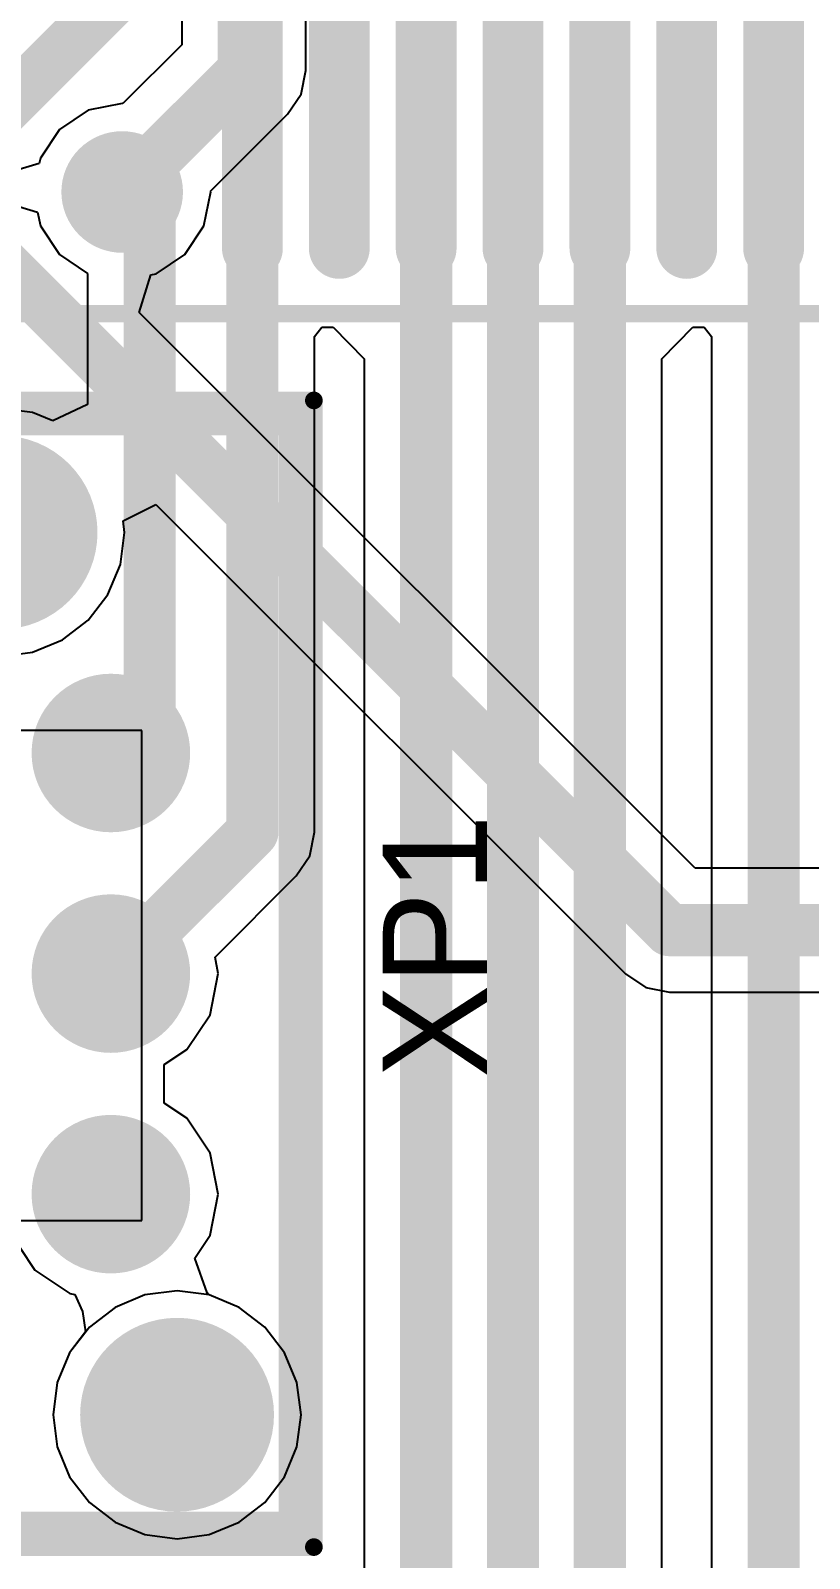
# Model space of a CAD drawing. Header units: millimetres. Extents: x 59 to 152, y 30 to 146.
# Drawn here: x 71.47 to 75.96, y 109.93 to 118.73 of the extents above; entities that cross this region are included whole.
import ezdxf

# ---------------------------------------------------------------- set-up
doc = ezdxf.new("R2010")
doc.units = ezdxf.units.MM
for name, color, linetype in [('BottomLayer', 5, 'Continuous'), ('BottomSolder', 6, 'Continuous'), ('Mechanical15', 56, 'Continuous'), ('Mechanical16', 56, 'Continuous'), ('Mechanical8', 56, 'Continuous'), ('MultiLayer', 9, 'Continuous'), ('PadHoleLayer', 156, 'Continuous'), ('TopLayer', 1, 'Continuous'), ('TopOverlay', 2, 'Continuous'), ('TopPaste', 8, 'Continuous'), ('TopSolder', 216, 'Continuous'), ('ViaHoleLayer', 16, 'Continuous')]:
    doc.layers.add(name, color=color, linetype=linetype)

# ---------------------------------------------------------------- blocks, each defined once
blk = doc.blocks.new('LQFP64_N_306')
at = {"layer": 'Mechanical15', "const_width": 0.0999998}
blk.add_lwpolyline([(6.70000184, 6.70000184), (-6.6999993, 6.70000184)], dxfattribs=at)
at = {"layer": 'TopLayer', "const_width": 0.2499995}
for points in [[(0.75000104, 6.325001319999999), (0.75000104, 4.77500188)], [(1.25000004, 6.325001319999999), (1.25000004, 4.77500188)], [(1.75000158, 6.325001319999999), (1.75000158, 4.77500188)], [(2.25000058, 6.325001319999999), (2.25000058, 4.77500188)], [(2.75000212, 6.325001319999999), (2.75000212, 4.77500188)], [(3.25000112, 6.325001319999999), (3.25000112, 4.77500188)], [(3.75000012, 6.325001319999999), (3.75000012, 4.77500188)]]:
    blk.add_lwpolyline(points, dxfattribs=at)
at = {"layer": 'TopLayer', "const_width": 0.12499848}
for points in [[(0.6875017999999999, 6.325001319999999, 1), (0.81250028, 6.325001319999999, 1)], [(1.1875008, 6.325001319999999, 1), (1.31249928, 6.325001319999999, 1)], [(1.68750234, 6.325001319999999, 1), (1.81250082, 6.325001319999999, 1)], [(2.18750134, 6.325001319999999, 1), (2.31249982, 6.325001319999999, 1)], [(2.68750288, 6.325001319999999, 1), (2.81250136, 6.325001319999999, 1)], [(3.18750188, 6.325001319999999, 1), (3.31250036, 6.325001319999999, 1)], [(3.68750088, 6.325001319999999, 1), (3.81249936, 6.325001319999999, 1)]]:
    blk.add_lwpolyline(points, format="xyb", close=True, dxfattribs=at)
at = {"layer": 'TopPaste', "const_width": 0.2499995}
for points in [[(0.75000104, 6.325001319999999), (0.75000104, 4.77500188)], [(1.25000004, 6.325001319999999), (1.25000004, 4.77500188)], [(1.75000158, 6.325001319999999), (1.75000158, 4.77500188)], [(2.25000058, 6.325001319999999), (2.25000058, 4.77500188)], [(2.75000212, 6.325001319999999), (2.75000212, 4.77500188)], [(3.25000112, 6.325001319999999), (3.25000112, 4.77500188)], [(3.75000012, 6.325001319999999), (3.75000012, 4.77500188)]]:
    blk.add_lwpolyline(points, dxfattribs=at)
at = {"layer": 'TopPaste', "const_width": 0.12499848}
for points in [[(0.6875017999999999, 6.325001319999999, 1), (0.81250028, 6.325001319999999, 1)], [(1.1875008, 6.325001319999999, 1), (1.31249928, 6.325001319999999, 1)], [(1.68750234, 6.325001319999999, 1), (1.81250082, 6.325001319999999, 1)], [(2.18750134, 6.325001319999999, 1), (2.31249982, 6.325001319999999, 1)], [(2.68750288, 6.325001319999999, 1), (2.81250136, 6.325001319999999, 1)], [(3.18750188, 6.325001319999999, 1), (3.31250036, 6.325001319999999, 1)], [(3.68750088, 6.325001319999999, 1), (3.81249936, 6.325001319999999, 1)]]:
    blk.add_lwpolyline(points, format="xyb", close=True, dxfattribs=at)
at = {"layer": 'TopSolder', "const_width": 0.3499993}
for points in [[(0.75000104, 6.325001319999999), (0.75000104, 4.77500188)], [(1.25000004, 6.325001319999999), (1.25000004, 4.77500188)], [(1.75000158, 6.325001319999999), (1.75000158, 4.77500188)], [(2.25000058, 6.325001319999999), (2.25000058, 4.77500188)], [(2.75000212, 6.325001319999999), (2.75000212, 4.77500188)], [(3.25000112, 6.325001319999999), (3.25000112, 4.77500188)], [(3.75000012, 6.325001319999999), (3.75000012, 4.77500188)]]:
    blk.add_lwpolyline(points, dxfattribs=at)
at = {"layer": 'TopSolder', "const_width": 0.17499838}
for points in [[(0.66250058, 6.325001319999999, 1), (0.8375014999999999, 6.325001319999999, 1)], [(1.16249958, 6.325001319999999, 1), (1.3375005, 6.325001319999999, 1)], [(1.66250112, 6.325001319999999, 1), (1.83750204, 6.325001319999999, 1)], [(2.16250012, 6.325001319999999, 1), (2.33750104, 6.325001319999999, 1)], [(2.66250166, 6.325001319999999, 1), (2.83750258, 6.325001319999999, 1)], [(3.16250066, 6.325001319999999, 1), (3.33750158, 6.325001319999999, 1)], [(3.66249966, 6.325001319999999, 1), (3.83750058, 6.325001319999999, 1)]]:
    blk.add_lwpolyline(points, format="xyb", close=True, dxfattribs=at)
blk = doc.blocks.new('TC2030_IDC_326')
at = {"layer": 'BottomLayer', "const_width": 0.508}
for points in [[(2.286, 1.016, 1), (2.794, 1.016, 1)], [(-2.794, 0, 1), (-2.286, 0, 1)], [(2.286, -1.016, 1), (2.794, -1.016, 1)]]:
    blk.add_lwpolyline(points, format="xyb", close=True, dxfattribs=at)
at = {"layer": 'BottomSolder', "const_width": 0.5579999}
for points in [[(2.26100132, 1.016, 1), (2.81899868, 1.016, 1)], [(-2.81899868, 0, 1), (-2.26100132, 0, 1)], [(2.26100132, -1.016, 1), (2.81899868, -1.016, 1)]]:
    blk.add_lwpolyline(points, format="xyb", close=True, dxfattribs=at)
at = {"layer": 'Mechanical16', "const_width": 0.1016}
for points in [[(-3.30000102, -1.79999894), (-3.30000102, 1.8034)], [(3.302, 1.8034), (-3.30000102, 1.8034)], [(3.302, -1.79999894), (3.302, 1.8034)], [(3.302, -1.79999894), (-3.30000102, -1.79999894)]]:
    blk.add_lwpolyline(points, dxfattribs=at)
at = {"layer": 'Mechanical16', "const_width": 0.0508}
for points in [[(-3.32540102, 1.8034, 1), (-3.27460102, 1.8034, 1)], [(-3.32540102, 1.8034, 1), (-3.27460102, 1.8034, 1)], [(3.2766, 1.8034, 1), (3.3274, 1.8034, 1)], [(3.2766, 1.8034, 1), (3.3274, 1.8034, 1)], [(-3.32540102, -1.79999894, 1), (-3.27460102, -1.79999894, 1)], [(-3.32540102, -1.79999894, 1), (-3.27460102, -1.79999894, 1)], [(3.2766, -1.79999894, 1), (3.3274, -1.79999894, 1)], [(3.2766, -1.79999894, 1), (3.3274, -1.79999894, 1)]]:
    blk.add_lwpolyline(points, format="xyb", close=True, dxfattribs=at)
at = {"layer": 'Mechanical8'}
for p, q in [((1.4224, 0.8128), (-1.39999974, 0.8128)), ((-1.39999974, 0.8128), (-1.39999974, -0.80000094)), ((1.4224, -0.80000094), (1.4224, 0.8128)), ((-1.39999974, -0.80000094), (1.4224, -0.80000094))]:
    blk.add_line(p, q, dxfattribs=at)
at = {"layer": 'MultiLayer', "const_width": 0.508}
for points in [[(2.286, 1.016, 1), (2.794, 1.016, 1)], [(-2.794, 0, 1), (-2.286, 0, 1)], [(2.286, -1.016, 1), (2.794, -1.016, 1)]]:
    blk.add_lwpolyline(points, format="xyb", close=True, dxfattribs=at)
at = {"layer": 'PadHoleLayer', "const_width": 0.508}
for points in [[(2.286, 1.016, 1), (2.794, 1.016, 1)], [(-2.794, 0, 1), (-2.286, 0, 1)], [(2.286, -1.016, 1), (2.794, -1.016, 1)]]:
    blk.add_lwpolyline(points, format="xyb", close=True, dxfattribs=at)
at = {"layer": 'TopLayer'}
for points, const_width in [([(2.286, 1.016, 1), (2.794, 1.016, 1)], 0.508), ([(-1.4732, 0.635, 1), (-1.0668, 0.635, 1)], 0.4064), ([(-0.2032, 0.635, 1), (0.2032, 0.635, 1)], 0.4064), ([(1.0668, 0.635, 1), (1.4732, 0.635, 1)], 0.4064), ([(-2.794, 0, 1), (-2.286, 0, 1)], 0.508), ([(-1.4732, -0.635, 1), (-1.0668, -0.635, 1)], 0.4064), ([(-0.2032, -0.635, 1), (0.2032, -0.635, 1)], 0.4064), ([(1.0668, -0.635, 1), (1.4732, -0.635, 1)], 0.4064), ([(2.286, -1.016, 1), (2.794, -1.016, 1)], 0.508)]:
    blk.add_lwpolyline(points, format="xyb", close=True, dxfattribs=dict(at, const_width=const_width))
at = {"layer": 'TopOverlay', "const_width": 0.2032}
for points in [[(-3.20000122, -1.69999914), (-3.20000122, 1.7018)], [(3.2004, 1.7018), (-3.20000122, 1.7018)], [(3.2004, -1.69999914), (3.2004, 1.7018)], [(3.2004, -1.69999914), (-3.20000122, -1.69999914)]]:
    blk.add_lwpolyline(points, dxfattribs=at)
at = {"layer": 'TopOverlay', "const_width": 0.1016}
for points in [[(-3.25080122, 1.7018, 1), (-3.14920122, 1.7018, 1)], [(-3.25080122, 1.7018, 1), (-3.14920122, 1.7018, 1)], [(3.1496, 1.7018, 1), (3.2512, 1.7018, 1)], [(3.1496, 1.7018, 1), (3.2512, 1.7018, 1)], [(-3.25080122, -1.69999914, 1), (-3.14920122, -1.69999914, 1)], [(-3.25080122, -1.69999914, 1), (-3.14920122, -1.69999914, 1)], [(3.1496, -1.69999914, 1), (3.2512, -1.69999914, 1)], [(3.1496, -1.69999914, 1), (3.2512, -1.69999914, 1)]]:
    blk.add_lwpolyline(points, format="xyb", close=True, dxfattribs=at)
at = {"layer": 'TopPaste', "const_width": 0.4064}
for points in [[(-1.4732, 0.635, 1), (-1.0668, 0.635, 1)], [(-0.2032, 0.635, 1), (0.2032, 0.635, 1)], [(1.0668, 0.635, 1), (1.4732, 0.635, 1)], [(-1.4732, -0.635, 1), (-1.0668, -0.635, 1)], [(-0.2032, -0.635, 1), (0.2032, -0.635, 1)], [(1.0668, -0.635, 1), (1.4732, -0.635, 1)]]:
    blk.add_lwpolyline(points, format="xyb", close=True, dxfattribs=at)
at = {"layer": 'TopSolder'}
for points, const_width in [([(2.26100132, 1.016, 1), (2.81899868, 1.016, 1)], 0.5579999), ([(-1.49819868, 0.635, 1), (-1.04180132, 0.635, 1)], 0.4563999), ([(-0.22819868, 0.635, 1), (0.22819868, 0.635, 1)], 0.4563999), ([(1.04180132, 0.635, 1), (1.49819868, 0.635, 1)], 0.4563999), ([(-2.81899868, 0, 1), (-2.26100132, 0, 1)], 0.5579999), ([(-1.49819868, -0.635, 1), (-1.04180132, -0.635, 1)], 0.4563999), ([(-0.22819868, -0.635, 1), (0.22819868, -0.635, 1)], 0.4563999), ([(1.04180132, -0.635, 1), (1.49819868, -0.635, 1)], 0.4563999), ([(2.26100132, -1.016, 1), (2.81899868, -1.016, 1)], 0.5579999)]:
    blk.add_lwpolyline(points, format="xyb", close=True, dxfattribs=dict(at, const_width=const_width))

msp = doc.modelspace()

# ---------------------------------------------------------------- linework, layer by layer
at = {"layer": 'BottomLayer'}
for p, q in [((72.34314207999999, 122.33710102), (72.34314207999999, 118.64781452)), ((73.05685668, 118.49999922), (73.05685668, 122.33710102)), ((72.34314207999999, 118.64781452), (72.00427306, 118.3089455)), ((73.02969138, 118.36343612), (73.05685668, 118.49999922)), ((72.95233567999999, 118.24766292), (73.02969138, 118.36343612)), ((71.80491099999999, 118.27099028), (71.63952144, 118.16047996)), ((72.00000078, 118.3097964), (71.80491099999999, 118.27099028)), ((72.00427306, 118.3089455), (72.00000078, 118.3097964)), ((72.50894566, 117.8042729), (72.95233567999999, 118.24766292)), ((71.63952144, 118.16047996), (71.52901111999999, 117.9950904)), ((71.52901111999999, 117.9950904), (71.52294051999999, 117.96457738)), ((71.52294051999999, 117.96457738), (71.305928, 117.89874566)), ((72.47099044, 117.60491084), (72.50979656, 117.80000062)), ((72.50979656, 117.80000062), (72.50894566, 117.8042729)), ((72.36048011999999, 117.43952128), (72.47099044, 117.60491084)), ((72.19509056, 117.32901096), (72.36048011999999, 117.43952128)), ((72.09874581999999, 117.10592784), (72.16457754, 117.32294036)), ((72.16457754, 117.32294036), (72.19509056, 117.32901096)), ((75.2978174, 113.90685626), (72.09874581999999, 117.10592784)), ((72.00525857999999, 115.90722818), (72.19468416, 116.0006443)), ((72.19468416, 116.0006443), (74.89765056, 113.2976779)), ((72.01410794, 115.840002), (72.00525857999999, 115.90722818)), ((71.98977474, 115.65517636), (72.01410794, 115.840002)), ((71.9184363, 115.48294912), (71.98977474, 115.65517636)), ((71.80495164, 115.33505), (71.9184363, 115.48294912)), ((71.65705252, 115.22156534), (71.80495164, 115.33505)), ((71.29999964, 115.1258937), (71.48482528, 115.1502269)), ((71.48482528, 115.1502269), (71.65705252, 115.22156534)), ((79.58710015999999, 113.90685626), (75.2978174, 113.90685626)), ((74.89765056, 113.2976779), (74.89766071999999, 113.29766266)), ((74.89766071999999, 113.29766266), (75.01343392, 113.22030696)), ((75.01343392, 113.22030696), (75.14999702, 113.19314166)), ((75.14999702, 113.19314166), (79.58710015999999, 113.19314166)), ((72.31599964, 111.4741103), (72.131174, 111.4497771)), ((72.50082528, 111.4497771), (72.31599964, 111.4741103)), ((71.95894675999999, 111.37843866), (71.81104764, 111.264954)), ((72.131174, 111.4497771), (71.95894675999999, 111.37843866)), ((72.67305252, 111.37843866), (72.50082528, 111.4497771)), ((72.82095163999999, 111.264954), (72.67305252, 111.37843866)), ((71.81104764, 111.264954), (71.69756298, 111.11705488)), ((72.9344363, 111.11705488), (72.82095163999999, 111.264954)), ((71.69756298, 111.11705488), (71.62622454, 110.94482764)), ((73.00577473999999, 110.94482764), (72.9344363, 111.11705488)), ((71.62622454, 110.94482764), (71.60189134, 110.760002)), ((73.03010794, 110.760002), (73.00577473999999, 110.94482764)), ((71.60189134, 110.760002), (71.62622454, 110.57517636)), ((73.00577473999999, 110.57517636), (73.03010794, 110.760002)), ((71.62622454, 110.57517636), (71.69756298, 110.40294912)), ((72.9344363, 110.40294912), (73.00577473999999, 110.57517636)), ((71.69756298, 110.40294912), (71.81104764, 110.25505)), ((72.82095163999999, 110.25505), (72.9344363, 110.40294912)), ((71.81104764, 110.25505), (71.95894675999999, 110.14156534)), ((72.67305252, 110.14156534), (72.82095163999999, 110.25505)), ((71.95894675999999, 110.14156534), (72.131174, 110.0702269)), ((72.50082528, 110.0702269), (72.67305252, 110.14156534)), ((72.131174, 110.0702269), (72.31599964, 110.0458937)), ((72.31599964, 110.0458937), (72.50082528, 110.0702269))]:
    msp.add_line(p, q, dxfattribs=at)
at = {"layer": 'BottomLayer', "const_width": 0.2999994}
for points in [[(72.69999938, 118.49999922), (72.69999938, 122.70000098)], [(72.00000078, 117.80000062), (72.69999938, 118.49999922)], [(70.60000104, 118.10000002), (75.14999956, 113.5500015)], [(75.14999702, 113.54999896), (75.14999956, 113.5500015)], [(75.14999702, 113.54999896), (79.95000012, 113.54999896)]]:
    msp.add_lwpolyline(points, dxfattribs=at)
at = {"layer": 'BottomLayer'}
for points, const_width in [([(72.6250008, 118.49999922, 1), (72.77499796, 118.49999922, 1)], 0.1499997), ([(72.6250008, 118.49999922, 1), (72.77499796, 118.49999922, 1)], 0.1499997), ([(71.85000108, 117.80000062, 1), (72.15000048, 117.80000062, 1)], 0.2999994), ([(71.9250022, 117.80000062, 1), (72.07499935999999, 117.80000062, 1)], 0.1499997), ([(75.07499844, 113.54999896, 1), (75.2249956, 113.54999896, 1)], 0.1499997), ([(75.07499844, 113.54999896, 1), (75.2249956, 113.54999896, 1)], 0.1499997), ([(75.07500098, 113.5500015, 1), (75.22499814, 113.5500015, 1)], 0.1499997), ([(75.07500098, 113.5500015, 1), (75.22499814, 113.5500015, 1)], 0.1499997)]:
    msp.add_lwpolyline(points, format="xyb", close=True, dxfattribs=dict(at, const_width=const_width))
at = {"layer": 'BottomSolder', "const_width": 0.3499993}
msp.add_lwpolyline([(71.8250024, 117.80000062, 1), (72.17499916, 117.80000062, 1)], format="xyb", close=True, dxfattribs=at)
at = {"layer": 'MultiLayer', "const_width": 0.2999994}
msp.add_lwpolyline([(71.85000108, 117.80000062, 1), (72.15000048, 117.80000062, 1)], format="xyb", close=True, dxfattribs=at)
at = {"layer": 'TopLayer'}
for p, q in [((71.29641061999999, 117.74910156), (71.51342314, 117.68327238)), ((71.51342314, 117.68327238), (71.52901111999999, 117.60491084)), ((71.52901111999999, 117.60491084), (71.63952144, 117.43952128)), ((71.63952144, 117.43952128), (71.80114164, 117.33153064)), ((71.80114164, 117.33153064), (71.80114164, 116.5756622)), ((73.10659749999999, 116.96818872), (73.1497394, 117.0210639)), ((73.1497394, 117.0210639), (73.21478118, 117.0210639)), ((73.21478118, 117.0210639), (73.3928809, 116.8389332)), ((75.10659604, 116.83893574), (75.28469575999999, 117.02106644)), ((75.28469575999999, 117.02106644), (75.34974007999999, 117.02106644)), ((75.34974007999999, 117.02106644), (75.39288198, 116.96818872)), ((73.10659749999999, 114.11474256), (73.10659749999999, 116.96818872)), ((75.39288198, 116.96818872), (75.39288198, 105.15026468)), ((73.3928809, 116.8389332), (73.3928809, 107.3117615)), ((75.10659604, 106.74974078), (75.10659604, 116.83893574)), ((71.80114164, 116.5756622), (71.6011395, 116.48159838)), ((71.48482528, 116.5297771), (71.29999964, 116.5541103)), ((71.6011395, 116.48159838), (71.48482528, 116.5297771)), ((73.0794322, 113.97817946), (73.10659749999999, 114.11474256)), ((73.0020765, 113.86240626), (73.0794322, 113.97817946)), ((72.53442948, 113.39475924), (73.0020765, 113.86240626)), ((72.55327882, 113.300002), (72.53442948, 113.39475924)), ((72.50621516, 113.06339592), (72.55327882, 113.300002)), ((72.37218951999999, 112.86281212), (72.50621516, 113.06339592)), ((72.24175798, 112.77443028), (72.24244123999999, 112.77611684)), ((72.24244123999999, 112.77611684), (72.37218951999999, 112.86281212)), ((72.24175798, 112.55557372), (72.24175798, 112.77443028)), ((72.24244123999999, 112.55388716), (72.24175798, 112.55557372)), ((72.37218951999999, 112.46719188), (72.24244123999999, 112.55388716)), ((72.50621516, 112.26660808), (72.37218951999999, 112.46719188)), ((72.55327882, 112.030002), (72.50621516, 112.26660808)), ((72.50621516, 111.79339592), (72.55327882, 112.030002)), ((71.41111448, 111.7225604), (71.49780976, 111.59281212)), ((72.41863595999999, 111.6623243), (72.50621516, 111.79339592)), ((72.4885901, 111.46174558), (72.41863595999999, 111.6623243)), ((71.49780976, 111.59281212), (71.69839356, 111.45878648)), ((71.69839356, 111.45878648), (71.72755784, 111.45298512)), ((72.49900663999999, 111.45001586), (72.4885901, 111.46174558)), ((71.72755784, 111.45298512), (71.77128393999999, 111.35450424)), ((72.50082528, 111.4497771), (72.49900663999999, 111.45001586)), ((72.67305252, 111.37843866), (72.50082528, 111.4497771)), ((72.82095163999999, 111.264954), (72.67305252, 111.37843866)), ((71.77128393999999, 111.35450424), (71.78941445999999, 111.23676254)), ((71.78941445999999, 111.23676254), (71.69756298, 111.11705488)), ((72.9344363, 111.11705488), (72.82095163999999, 111.264954)), ((71.69756298, 111.11705488), (71.62622454, 110.94482764)), ((73.00577473999999, 110.94482764), (72.9344363, 111.11705488)), ((71.62622454, 110.94482764), (71.60189134, 110.760002)), ((73.03010794, 110.760002), (73.00577473999999, 110.94482764)), ((71.60189134, 110.760002), (71.62622454, 110.57517636)), ((73.00577473999999, 110.57517636), (73.03010794, 110.760002)), ((71.62622454, 110.57517636), (71.69756298, 110.40294912)), ((72.9344363, 110.40294912), (73.00577473999999, 110.57517636)), ((71.69756298, 110.40294912), (71.81104764, 110.25505)), ((72.82095163999999, 110.25505), (72.9344363, 110.40294912)), ((71.81104764, 110.25505), (71.95894675999999, 110.14156534)), ((72.67305252, 110.14156534), (72.82095163999999, 110.25505)), ((71.95894675999999, 110.14156534), (72.131174, 110.0702269)), ((72.50082528, 110.0702269), (72.67305252, 110.14156534)), ((72.131174, 110.0702269), (72.31599964, 110.0458937)), ((72.31599964, 110.0458937), (72.50082528, 110.0702269))]:
    msp.add_line(p, q, dxfattribs=at)
at = {"layer": 'TopLayer', "const_width": 0.2999994}
for points in [[(70.18623758, 117.14360112), (72.84263562, 119.79999916)], [(72.74974019999999, 114.11474256), (72.74974019999999, 118.24999972)], [(73.7497382, 107.1639462), (73.7497382, 118.24999972)], [(74.24973974, 106.95684476), (74.24973974, 118.24999972)], [(74.74973874, 106.74974078), (74.74973874, 118.24999972)], [(75.74973928, 105.15026214), (75.74973928, 118.24999972)], [(72.00000078, 117.80000062), (72.15799894, 117.64200246)], [(72.15799894, 114.7930013), (72.15799894, 117.64200246)], [(71.93499964, 114.570002), (72.15799894, 114.7930013)], [(71.93499964, 113.300002), (72.74974019999999, 114.11474256)]]:
    msp.add_lwpolyline(points, dxfattribs=at)
at = {"layer": 'TopLayer'}
for points, const_width in [([(72.67474161999999, 118.24999972, 1), (72.82473877999999, 118.24999972, 1)], 0.1499997), ([(73.67473962, 118.24999972, 1), (73.82473678, 118.24999972, 1)], 0.1499997), ([(74.17474116, 118.24999972, 1), (74.32473832, 118.24999972, 1)], 0.1499997), ([(74.67474016, 118.24999972, 1), (74.82473732, 118.24999972, 1)], 0.1499997), ([(75.6747407, 118.24999972, 1), (75.82473786, 118.24999972, 1)], 0.1499997), ([(71.85000108, 117.80000062, 1), (72.15000048, 117.80000062, 1)], 0.2999994), ([(71.9250022, 117.80000062, 1), (72.07499935999999, 117.80000062, 1)], 0.1499997), ([(72.08300036, 117.64200246, 1), (72.23299752, 117.64200246, 1)], 0.1499997), ([(72.08300036, 117.64200246, 1), (72.23299752, 117.64200246, 1)], 0.1499997), ([(72.08300036, 114.7930013, 1), (72.23299752, 114.7930013, 1)], 0.1499997), ([(72.08300036, 114.7930013, 1), (72.23299752, 114.7930013, 1)], 0.1499997), ([(71.86000106, 114.570002, 1), (72.00999822, 114.570002, 1)], 0.1499997), ([(72.67474161999999, 114.11474256, 1), (72.82473877999999, 114.11474256, 1)], 0.1499997), ([(72.67474161999999, 114.11474256, 1), (72.82473877999999, 114.11474256, 1)], 0.1499997), ([(71.86000106, 113.300002, 1), (72.00999822, 113.300002, 1)], 0.1499997)]:
    msp.add_lwpolyline(points, format="xyb", close=True, dxfattribs=dict(at, const_width=const_width))
at = {"layer": 'TopSolder', "const_width": 0.3499993}
msp.add_lwpolyline([(71.8250024, 117.80000062, 1), (72.17499916, 117.80000062, 1)], format="xyb", close=True, dxfattribs=at)
at = {"layer": 'ViaHoleLayer', "const_width": 0.1499997}
msp.add_lwpolyline([(71.9250022, 117.80000062, 1), (72.07499935999999, 117.80000062, 1)], format="xyb", close=True, dxfattribs=at)

# ---------------------------------------------------------------- block references
for name, p, rotation in [('LQFP64_N_306', (76.49974032, 123.80000132), 180), ('TC2030_IDC_326', (71.29999964, 113.300002), 270)]:
    msp.add_blockref(name, p, dxfattribs=dict(rotation=rotation))

# ---------------------------------------------------------------- texts
at = {"layer": 'TopOverlay'}
msp.add_text('XP1', height=0.5999987999999999, rotation=90, dxfattribs=at).set_placement((74.09999911999999, 112.70000066))

doc.saveas('drawing.dxf')
